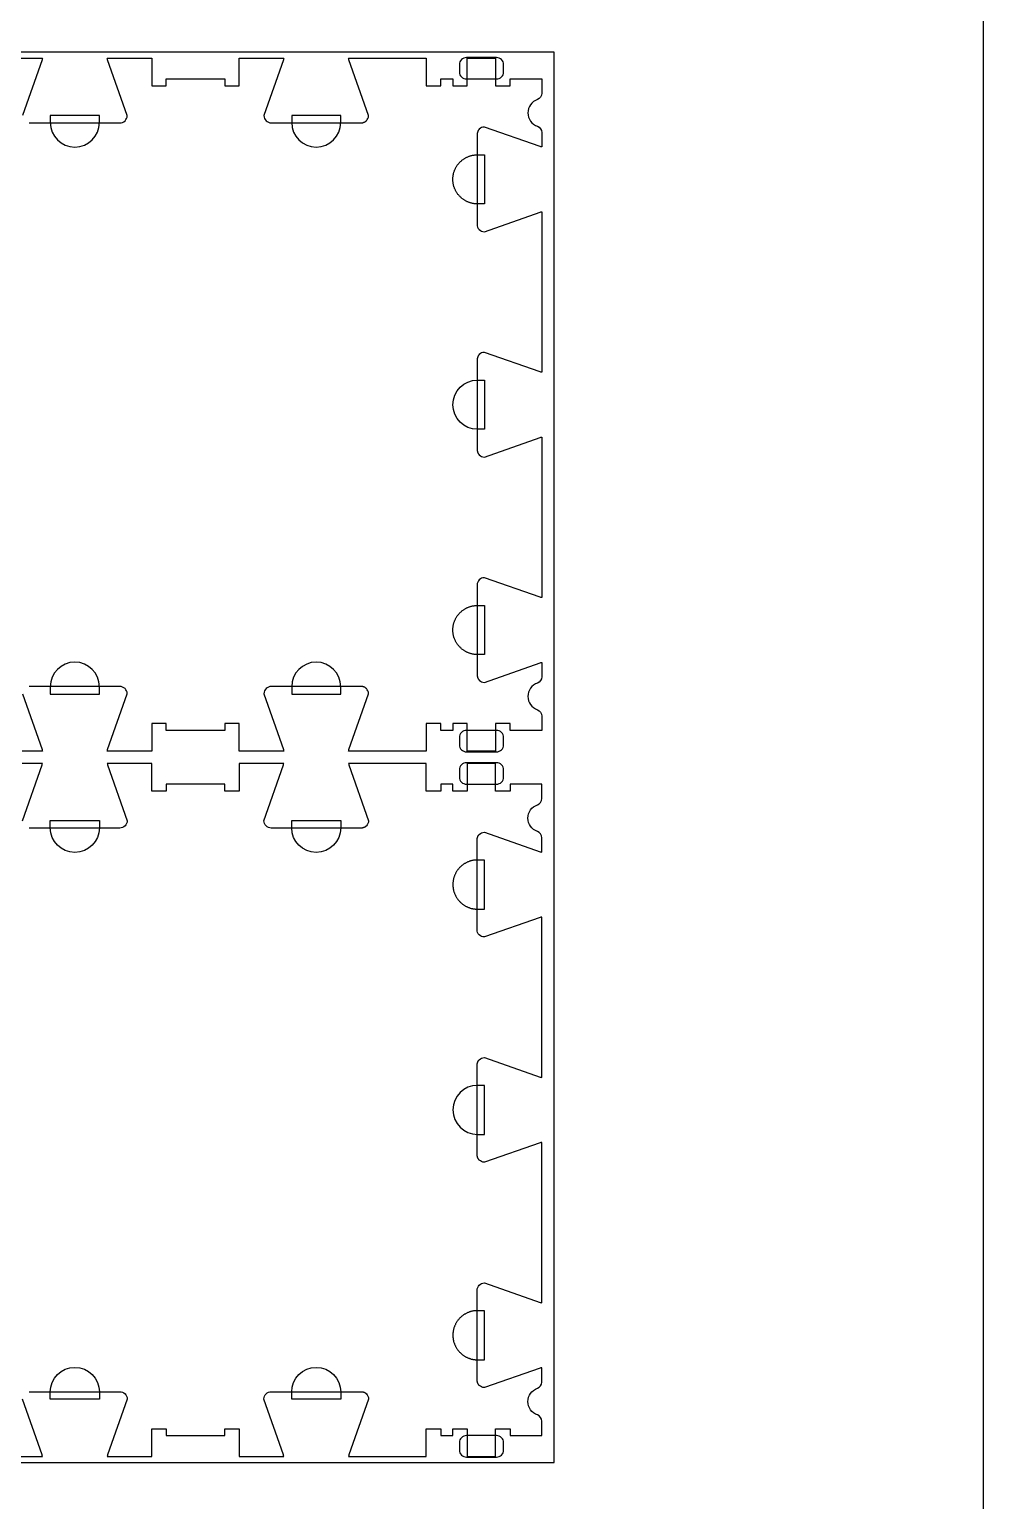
# Model space of a CAD drawing. Extents: x -7518 to -4335, y -27186 to -19593.
# Drawn here: x -5161 to -4335, y -21550 to -20277 of the extents above; entities that cross this region are included whole.
import ezdxf

# ---------------------------------------------------------------- set-up
doc = ezdxf.new("R2010")
doc.units = 0
for name, color, linetype in [('0_SHEET_SPRUCEPLY_2440X122', 1, 'CONTINUOUS'), ('4_ANYTOOL_CUTTHROUGH_OUTSI', 5, 'CONTINUOUS'), ('5_ANYTOOL_HALF_MILL_9MM_IN', 3, 'CONTINUOUS'), ('DONOTCUT', 18, 'CONTINUOUS')]:
    doc.layers.add(name, color=color, linetype=linetype)

msp = doc.modelspace()

# ---------------------------------------------------------------- linework, layer by layer
at = {"layer": '0_SHEET_SPRUCEPLY_2440X122'}
msp.add_lwpolyline([(-7146.3, -20296.7), (-7146.3, -21516.7), (-4706.3, -21516.7), (-4706.3, -20296.7)], close=True, dxfattribs=at)
at = {"layer": '4_ANYTOOL_CUTTHROUGH_OUTSI', "color": 5}
for points in [[(-5216.5, -20302), (-5149.3, -20302), (-5149.3, -20302, -0.061485), (-5149.5, -20303.4), (-5166.4, -20351.6)], [(-5160.6, -20357.9), (-5160.5, -20358), (-5160.3, -20358), (-5160.2, -20358), (-5082.2, -20358, 0.414214), (-5075.9, -20351.7), (-5075.9, -20351.7), (-5075.9, -20351.6), (-5092.8, -20303.4), (-5092.8, -20303.4, -0.061485), (-5093.1, -20302), (-5054.5, -20302), (-5054.5, -20326), (-5042, -20326), (-5042, -20320), (-4991.5, -20320), (-4991.5, -20326), (-4979, -20326), (-4979, -20302), (-4940.4, -20302), (-4940.4, -20302, -0.061485), (-4940.6, -20303.4), (-4957.5, -20351.6), (-4957.5, -20351.7), (-4957.5, -20351.7), (-4957.5, -20351.7, 0.414214), (-4951.3, -20358), (-4873.3, -20358), (-4873.1, -20358), (-4873, -20358), (-4872.8, -20357.9), (-4872.7, -20357.9), (-4872.5, -20357.9), (-4872.4, -20357.9), (-4872.2, -20357.9), (-4872.1, -20357.8), (-4871.9, -20357.8), (-4871.8, -20357.8), (-4871.6, -20357.7), (-4871.5, -20357.7), (-4871.3, -20357.7), (-4871.2, -20357.6), (-4871, -20357.5), (-4870.9, -20357.5), (-4870.7, -20357.4), (-4870.6, -20357.4), (-4870.4, -20357.3), (-4870.3, -20357.2), (-4870.2, -20357.1), (-4870, -20357.1), (-4869.9, -20357), (-4869.8, -20356.9), (-4869.7, -20356.8), (-4869.5, -20356.7), (-4869.4, -20356.6), (-4869.3, -20356.5), (-4869.2, -20356.4), (-4869.1, -20356.3), (-4869, -20356.2), (-4868.8, -20356.1, 0.198912), (-4867, -20351.7), (-4867, -20351.7), (-4867, -20351.6), (-4883.9, -20303.4), (-4883.9, -20303.4, -0.061485), (-4884.2, -20302), (-4817, -20302), (-4817, -20326), (-4804.5, -20326), (-4804.5, -20320), (-4794, -20320), (-4794, -20326), (-4781.5, -20326), (-4781.5, -20302), (-4757, -20302), (-4757, -20326), (-4744.5, -20326), (-4744.5, -20320), (-4717, -20320), (-4717, -20332.4), (-4717, -20332.4, -0.317837), (-4720.8, -20337.8, 0.707107), (-4720.8, -20360.9, -0.317837), (-4717, -20366.3), (-4717, -20378.7, -0.061485), (-4718.4, -20378.5), (-4766.6, -20361.6), (-4766.7, -20361.6), (-4766.7, -20361.6), (-4766.7, -20361.6, 0.198912), (-4771.1, -20363.4), (-4771.2, -20363.5), (-4771.3, -20363.6), (-4771.4, -20363.7), (-4771.5, -20363.8), (-4771.6, -20364), (-4771.7, -20364.1), (-4771.8, -20364.2), (-4771.9, -20364.3), (-4772, -20364.5), (-4772.1, -20364.6), (-4772.2, -20364.7), (-4772.2, -20364.9), (-4772.3, -20365), (-4772.4, -20365.1), (-4772.4, -20365.3), (-4772.5, -20365.4), (-4772.5, -20365.6), (-4772.6, -20365.7), (-4772.7, -20365.9), (-4772.7, -20366), (-4772.7, -20366.2), (-4772.8, -20366.3), (-4772.8, -20366.5), (-4772.8, -20366.6), (-4772.9, -20366.8), (-4772.9, -20366.9), (-4772.9, -20367.1), (-4772.9, -20367.2), (-4773, -20367.4), (-4773, -20367.5), (-4773, -20367.7), (-4773, -20367.8), (-4773, -20445.8, 0.414214), (-4766.7, -20452.1), (-4766.7, -20452.1), (-4766.6, -20452.1), (-4718.4, -20435.2), (-4718.4, -20435.2, -0.061485), (-4717, -20434.9), (-4717, -20573.6, -0.061485), (-4718.4, -20573.4), (-4766.6, -20556.5), (-4766.7, -20556.5), (-4766.7, -20556.5), (-4766.7, -20556.5, 0.198912), (-4771.1, -20558.3), (-4771.2, -20558.4), (-4771.3, -20558.5), (-4771.4, -20558.6), (-4771.5, -20558.7), (-4771.6, -20558.9), (-4771.7, -20559), (-4771.8, -20559.1), (-4771.9, -20559.2), (-4772, -20559.4), (-4772.1, -20559.5), (-4772.2, -20559.6), (-4772.2, -20559.8), (-4772.3, -20559.9), (-4772.4, -20560), (-4772.4, -20560.2), (-4772.5, -20560.3), (-4772.5, -20560.5), (-4772.6, -20560.6), (-4772.7, -20560.8), (-4772.7, -20560.9), (-4772.7, -20561.1), (-4772.8, -20561.2), (-4772.8, -20561.4), (-4772.8, -20561.5), (-4772.9, -20561.7), (-4772.9, -20561.8), (-4772.9, -20562), (-4772.9, -20562.1), (-4773, -20562.3), (-4773, -20562.4), (-4773, -20562.6), (-4773, -20562.7), (-4773, -20640.7), (-4773, -20640.9), (-4773, -20641), (-4773, -20641.2), (-4772.9, -20641.3), (-4772.9, -20641.5), (-4772.9, -20641.6), (-4772.9, -20641.8), (-4772.8, -20641.9), (-4772.8, -20642.1), (-4772.8, -20642.2), (-4772.7, -20642.4), (-4772.7, -20642.5), (-4772.7, -20642.7), (-4772.6, -20642.8), (-4772.5, -20643), (-4772.5, -20643.1), (-4772.4, -20643.2), (-4772.4, -20643.4), (-4772.3, -20643.5), (-4772.2, -20643.7), (-4772.2, -20643.8), (-4772.1, -20643.9), (-4772, -20644.1), (-4771.9, -20644.2), (-4771.8, -20644.3), (-4771.7, -20644.4), (-4771.6, -20644.6), (-4771.5, -20644.7), (-4771.4, -20644.8), (-4771.3, -20644.9), (-4771.2, -20645), (-4771.1, -20645.1, 0.198912), (-4766.7, -20647), (-4766.7, -20647), (-4766.6, -20647), (-4718.4, -20630.1), (-4718.4, -20630.1, -0.061485), (-4717, -20629.8), (-4717, -20768.5, -0.061485), (-4718.4, -20768.3), (-4766.6, -20751.4), (-4766.7, -20751.4), (-4766.7, -20751.4), (-4766.7, -20751.4, 0.414214), (-4773, -20757.6), (-4773, -20835.6), (-4773, -20835.8), (-4773, -20835.9), (-4773, -20836.1), (-4772.9, -20836.2), (-4772.9, -20836.4), (-4772.9, -20836.5), (-4772.9, -20836.7), (-4772.8, -20836.8), (-4772.8, -20837), (-4772.8, -20837.1), (-4772.7, -20837.3), (-4772.7, -20837.4), (-4772.7, -20837.6), (-4772.6, -20837.7), (-4772.5, -20837.9), (-4772.5, -20838), (-4772.4, -20838.1), (-4772.4, -20838.3), (-4772.3, -20838.4), (-4772.2, -20838.6), (-4772.2, -20838.7), (-4772.1, -20838.8), (-4772, -20839), (-4771.9, -20839.1), (-4771.8, -20839.2), (-4771.7, -20839.3), (-4771.6, -20839.5), (-4771.5, -20839.6), (-4771.4, -20839.7), (-4771.3, -20839.8), (-4771.2, -20839.9), (-4771.1, -20840, 0.198912), (-4766.7, -20841.9), (-4766.7, -20841.9), (-4766.6, -20841.9), (-4718.4, -20825), (-4718.4, -20825, -0.061485), (-4717, -20824.7), (-4717, -20837.1, -0.317837), (-4720.8, -20842.5, 0.707107), (-4720.8, -20865.6, -0.317837), (-4717, -20871.1), (-4717, -20883.5), (-4744.5, -20883.5), (-4744.5, -20877.5), (-4757, -20877.5), (-4757, -20901.5), (-4781.5, -20901.5), (-4781.5, -20877.5), (-4794, -20877.5), (-4794, -20883.5), (-4804.5, -20883.5), (-4804.5, -20877.5), (-4817, -20877.5), (-4817, -20901.5), (-4884.2, -20901.5), (-4884.2, -20901.5, -0.061485), (-4883.9, -20900.1), (-4867, -20851.8), (-4867, -20851.8), (-4867, -20851.7), (-4867, -20851.7, 0.198912), (-4868.8, -20847.3), (-4869, -20847.2), (-4869.1, -20847.1), (-4869.2, -20847), (-4869.3, -20846.9), (-4869.4, -20846.8), (-4869.5, -20846.7), (-4869.7, -20846.6), (-4869.8, -20846.5), (-4869.9, -20846.4), (-4870, -20846.4), (-4870.2, -20846.3), (-4870.3, -20846.2), (-4870.4, -20846.1), (-4870.6, -20846.1), (-4870.7, -20846), (-4870.9, -20845.9), (-4871, -20845.9), (-4871.2, -20845.8), (-4871.3, -20845.8), (-4871.5, -20845.7), (-4871.6, -20845.7), (-4871.8, -20845.6), (-4871.9, -20845.6), (-4872.1, -20845.6), (-4872.2, -20845.6), (-4872.4, -20845.5), (-4872.5, -20845.5), (-4872.7, -20845.5), (-4872.8, -20845.5), (-4873, -20845.5), (-4873.1, -20845.5), (-4873.3, -20845.5), (-4951.3, -20845.5, 0.414214), (-4957.5, -20851.7), (-4957.5, -20851.8), (-4957.5, -20851.8), (-4940.6, -20900.1), (-4940.6, -20900.1, -0.061485), (-4940.4, -20901.5), (-4979, -20901.5), (-4979, -20877.5), (-4991.5, -20877.5), (-4991.5, -20883.5), (-5042, -20883.5), (-5042, -20877.5), (-5054.5, -20877.5), (-5054.5, -20901.5), (-5093.1, -20901.5), (-5093.1, -20901.5, -0.061485), (-5092.8, -20900.1), (-5075.9, -20851.8), (-5075.9, -20851.8), (-5075.9, -20851.7), (-5075.9, -20851.7, 0.414214), (-5082.2, -20845.5), (-5160.2, -20845.5), (-5160.3, -20845.5), (-5160.5, -20845.5), (-5160.6, -20845.5)], [(-5166.4, -20851.8), (-5149.5, -20900.1), (-5149.5, -20900.1, -0.061485), (-5149.3, -20901.5), (-5166.7, -20901.5)], [(-5166.4, -20961.6), (-5149.5, -20913.4), (-5149.5, -20913.4, 0.061485), (-5149.3, -20912), (-5166.7, -20912)], [(-5160.6, -21455.5), (-5160.5, -21455.5), (-5160.3, -21455.5), (-5160.2, -21455.5), (-5082.2, -21455.5, -0.414214), (-5075.9, -21461.7), (-5075.9, -21461.8), (-5075.9, -21461.8), (-5092.8, -21510.1), (-5092.8, -21510.1, 0.061485), (-5093.1, -21511.5), (-5054.5, -21511.5), (-5054.5, -21487.5), (-5042, -21487.5), (-5042, -21493.5), (-4991.5, -21493.5), (-4991.5, -21487.5), (-4979, -21487.5), (-4979, -21511.5), (-4940.4, -21511.5), (-4940.4, -21511.5, 0.061485), (-4940.6, -21510.1), (-4957.5, -21461.8), (-4957.5, -21461.8), (-4957.5, -21461.7), (-4957.5, -21461.7, -0.414214), (-4951.3, -21455.5), (-4873.3, -21455.5), (-4873.1, -21455.5), (-4873, -21455.5), (-4872.8, -21455.5), (-4872.7, -21455.5), (-4872.5, -21455.5), (-4872.4, -21455.5), (-4872.2, -21455.6), (-4872.1, -21455.6), (-4871.9, -21455.6), (-4871.8, -21455.6), (-4871.6, -21455.7), (-4871.5, -21455.7), (-4871.3, -21455.8), (-4871.2, -21455.8), (-4871, -21455.9), (-4870.9, -21455.9), (-4870.7, -21456), (-4870.6, -21456.1), (-4870.4, -21456.1), (-4870.3, -21456.2), (-4870.2, -21456.3), (-4870, -21456.4), (-4869.9, -21456.4), (-4869.8, -21456.5), (-4869.7, -21456.6), (-4869.5, -21456.7), (-4869.4, -21456.8), (-4869.3, -21456.9), (-4869.2, -21457), (-4869.1, -21457.1), (-4869, -21457.2), (-4868.8, -21457.3, -0.198912), (-4867, -21461.7), (-4867, -21461.8), (-4867, -21461.8), (-4883.9, -21510.1), (-4883.9, -21510.1, 0.061485), (-4884.2, -21511.5), (-4817, -21511.5), (-4817, -21487.5), (-4804.5, -21487.5), (-4804.5, -21493.5), (-4794, -21493.5), (-4794, -21487.5), (-4781.5, -21487.5), (-4781.5, -21511.5), (-4757, -21511.5), (-4757, -21487.5), (-4744.5, -21487.5), (-4744.5, -21493.5), (-4717, -21493.5), (-4717, -21481.1), (-4717, -21481.1, 0.317837), (-4720.8, -21475.6, -0.707107), (-4720.8, -21452.5, 0.317837), (-4717, -21447.1), (-4717, -21434.7, 0.061485), (-4718.4, -21435), (-4766.6, -21451.9), (-4766.7, -21451.9), (-4766.7, -21451.9), (-4766.7, -21451.9, -0.198912), (-4771.1, -21450), (-4771.2, -21449.9), (-4771.3, -21449.8), (-4771.4, -21449.7), (-4771.5, -21449.6), (-4771.6, -21449.5), (-4771.7, -21449.3), (-4771.8, -21449.2), (-4771.9, -21449.1), (-4772, -21449), (-4772.1, -21448.8), (-4772.2, -21448.7), (-4772.2, -21448.6), (-4772.3, -21448.4), (-4772.4, -21448.3), (-4772.4, -21448.1), (-4772.5, -21448), (-4772.5, -21447.9), (-4772.6, -21447.7), (-4772.7, -21447.6), (-4772.7, -21447.4), (-4772.7, -21447.3), (-4772.8, -21447.1), (-4772.8, -21447), (-4772.8, -21446.8), (-4772.9, -21446.7), (-4772.9, -21446.5), (-4772.9, -21446.4), (-4772.9, -21446.2), (-4773, -21446.1), (-4773, -21445.9), (-4773, -21445.8), (-4773, -21445.6), (-4773, -21367.6, -0.414214), (-4766.7, -21361.4), (-4766.7, -21361.4), (-4766.6, -21361.4), (-4718.4, -21378.3), (-4718.4, -21378.3, 0.061485), (-4717, -21378.5), (-4717, -21239.8, 0.061485), (-4718.4, -21240.1), (-4766.6, -21257), (-4766.7, -21257), (-4766.7, -21257), (-4766.7, -21257, -0.198912), (-4771.1, -21255.1), (-4771.2, -21255), (-4771.3, -21254.9), (-4771.4, -21254.8), (-4771.5, -21254.7), (-4771.6, -21254.6), (-4771.7, -21254.4), (-4771.8, -21254.3), (-4771.9, -21254.2), (-4772, -21254.1), (-4772.1, -21253.9), (-4772.2, -21253.8), (-4772.2, -21253.7), (-4772.3, -21253.5), (-4772.4, -21253.4), (-4772.4, -21253.2), (-4772.5, -21253.1), (-4772.5, -21253), (-4772.6, -21252.8), (-4772.7, -21252.7), (-4772.7, -21252.5), (-4772.7, -21252.4), (-4772.8, -21252.2), (-4772.8, -21252.1), (-4772.8, -21251.9), (-4772.9, -21251.8), (-4772.9, -21251.6), (-4772.9, -21251.5), (-4772.9, -21251.3), (-4773, -21251.2), (-4773, -21251), (-4773, -21250.9), (-4773, -21250.7), (-4773, -21172.7), (-4773, -21172.6), (-4773, -21172.4), (-4773, -21172.3), (-4772.9, -21172.1), (-4772.9, -21172), (-4772.9, -21171.8), (-4772.9, -21171.7), (-4772.8, -21171.5), (-4772.8, -21171.4), (-4772.8, -21171.2), (-4772.7, -21171.1), (-4772.7, -21170.9), (-4772.7, -21170.8), (-4772.6, -21170.6), (-4772.5, -21170.5), (-4772.5, -21170.3), (-4772.4, -21170.2), (-4772.4, -21170), (-4772.3, -21169.9), (-4772.2, -21169.8), (-4772.2, -21169.6), (-4772.1, -21169.5), (-4772, -21169.4), (-4771.9, -21169.2), (-4771.8, -21169.1), (-4771.7, -21169), (-4771.6, -21168.9), (-4771.5, -21168.7), (-4771.4, -21168.6), (-4771.3, -21168.5), (-4771.2, -21168.4), (-4771.1, -21168.3, -0.198912), (-4766.7, -21166.5), (-4766.7, -21166.5), (-4766.6, -21166.5), (-4718.4, -21183.4), (-4718.4, -21183.4, 0.061485), (-4717, -21183.6), (-4717, -21044.9, 0.061485), (-4718.4, -21045.2), (-4766.6, -21062.1), (-4766.7, -21062.1), (-4766.7, -21062.1), (-4766.7, -21062.1, -0.414214), (-4773, -21055.8), (-4773, -20977.8), (-4773, -20977.7), (-4773, -20977.5), (-4773, -20977.4), (-4772.9, -20977.2), (-4772.9, -20977.1), (-4772.9, -20976.9), (-4772.9, -20976.8), (-4772.8, -20976.6), (-4772.8, -20976.5), (-4772.8, -20976.3), (-4772.7, -20976.2), (-4772.7, -20976), (-4772.7, -20975.9), (-4772.6, -20975.7), (-4772.5, -20975.6), (-4772.5, -20975.4), (-4772.4, -20975.3), (-4772.4, -20975.1), (-4772.3, -20975), (-4772.2, -20974.9), (-4772.2, -20974.7), (-4772.1, -20974.6), (-4772, -20974.5), (-4771.9, -20974.3), (-4771.8, -20974.2), (-4771.7, -20974.1), (-4771.6, -20974), (-4771.5, -20973.8), (-4771.4, -20973.7), (-4771.3, -20973.6), (-4771.2, -20973.5), (-4771.1, -20973.4, -0.198912), (-4766.7, -20971.6), (-4766.7, -20971.6), (-4766.6, -20971.6), (-4718.4, -20988.5), (-4718.4, -20988.5, 0.061485), (-4717, -20988.7), (-4717, -20976.3, 0.317837), (-4720.8, -20970.9, -0.707107), (-4720.8, -20947.8, 0.317837), (-4717, -20942.4), (-4717, -20930), (-4744.5, -20930), (-4744.5, -20936), (-4757, -20936), (-4757, -20912), (-4781.5, -20912), (-4781.5, -20936), (-4794, -20936), (-4794, -20930), (-4804.5, -20930), (-4804.5, -20936), (-4817, -20936), (-4817, -20912), (-4884.2, -20912), (-4884.2, -20912, 0.061485), (-4883.9, -20913.4), (-4867, -20961.6), (-4867, -20961.7), (-4867, -20961.7), (-4867, -20961.7, -0.198912), (-4868.8, -20966.1), (-4869, -20966.2), (-4869.1, -20966.3), (-4869.2, -20966.4), (-4869.3, -20966.5), (-4869.4, -20966.6), (-4869.5, -20966.7), (-4869.7, -20966.8), (-4869.8, -20966.9), (-4869.9, -20967), (-4870, -20967.1), (-4870.2, -20967.1), (-4870.3, -20967.2), (-4870.4, -20967.3), (-4870.6, -20967.4), (-4870.7, -20967.4), (-4870.9, -20967.5), (-4871, -20967.5), (-4871.2, -20967.6), (-4871.3, -20967.7), (-4871.5, -20967.7), (-4871.6, -20967.7), (-4871.8, -20967.8), (-4871.9, -20967.8), (-4872.1, -20967.8), (-4872.2, -20967.9), (-4872.4, -20967.9), (-4872.5, -20967.9), (-4872.7, -20967.9), (-4872.8, -20967.9), (-4873, -20968), (-4873.1, -20968), (-4873.3, -20968), (-4951.3, -20968, -0.414214), (-4957.5, -20961.7), (-4957.5, -20961.7), (-4957.5, -20961.6), (-4940.6, -20913.4), (-4940.6, -20913.4, 0.061485), (-4940.4, -20912), (-4979, -20912), (-4979, -20936), (-4991.5, -20936), (-4991.5, -20930), (-5042, -20930), (-5042, -20936), (-5054.5, -20936), (-5054.5, -20912), (-5093.1, -20912), (-5093.1, -20912, 0.061485), (-5092.8, -20913.4), (-5075.9, -20961.6), (-5075.9, -20961.7), (-5075.9, -20961.7), (-5075.9, -20961.7, -0.414214), (-5082.2, -20968), (-5160.2, -20968), (-5160.3, -20968), (-5160.5, -20968), (-5160.6, -20967.9)], [(-5216.5, -21511.5), (-5149.3, -21511.5), (-5149.3, -21511.5, 0.061485), (-5149.5, -21510.1), (-5166.4, -21461.8)]]:
    msp.add_lwpolyline(points, format="xyb", dxfattribs=at)
at = {"layer": '5_ANYTOOL_HALF_MILL_9MM_IN', "color": 3}
for points in [[(-4782.3, -20301.5, 0.414214), (-4788.3, -20307.5), (-4788.3, -20314, 0.414214), (-4782.3, -20320), (-4756.1, -20320, 0.414214), (-4750.1, -20314), (-4750.1, -20307.5, 0.414214), (-4756.1, -20301.5)], [(-5142.4, -20357.7, 1), (-5099.9, -20357.7), (-5099.9, -20357.5), (-5099.9, -20351.5), (-5142.4, -20351.5), (-5142.4, -20357.5), (-5142.4, -20357.7)], [(-4933.5, -20357.7, 1), (-4891, -20357.7), (-4891, -20357.5), (-4891, -20351.5), (-4933.5, -20351.5), (-4933.5, -20357.5), (-4933.5, -20357.7)], [(-4772.7, -20623, -1), (-4772.7, -20580.5), (-4772.5, -20580.5), (-4766.5, -20580.5), (-4766.5, -20623), (-4772.5, -20623), (-4772.7, -20623)], [(-5099.9, -20845.7, 1), (-5142.4, -20845.7), (-5142.4, -20846), (-5142.4, -20852), (-5099.9, -20852), (-5099.9, -20846), (-5099.9, -20845.7)], [(-4891, -20845.7, 1), (-4933.5, -20845.7), (-4933.5, -20846), (-4933.5, -20852), (-4891, -20852), (-4891, -20846), (-4891, -20845.7)], [(-4782.3, -20883.5, 0.414214), (-4788.3, -20889.5), (-4788.3, -20896, 0.414214), (-4782.3, -20902), (-4756.1, -20902, 0.414214), (-4750.1, -20896), (-4750.1, -20889.5, 0.414214), (-4756.1, -20883.5)], [(-4782.3, -20911.5, 0.414214), (-4788.3, -20917.5), (-4788.3, -20924, 0.414214), (-4782.3, -20930), (-4756.1, -20930, 0.414214), (-4750.1, -20924), (-4750.1, -20917.5, 0.414214), (-4756.1, -20911.5)], [(-5099.9, -20967.7, -1), (-5142.4, -20967.7), (-5142.4, -20967.5), (-5142.4, -20961.5), (-5099.9, -20961.5), (-5099.9, -20967.5), (-5099.9, -20967.7)], [(-4891, -20967.7, -1), (-4933.5, -20967.7), (-4933.5, -20967.5), (-4933.5, -20961.5), (-4891, -20961.5), (-4891, -20967.5), (-4891, -20967.7)], [(-4772.7, -21190.5, 1), (-4772.7, -21233), (-4772.5, -21233), (-4766.5, -21233), (-4766.5, -21190.5), (-4772.5, -21190.5), (-4772.7, -21190.5)], [(-5142.4, -21455.7, -1), (-5099.9, -21455.7), (-5099.9, -21456), (-5099.9, -21462), (-5142.4, -21462), (-5142.4, -21456), (-5142.4, -21455.7)], [(-4933.5, -21455.7, -1), (-4891, -21455.7), (-4891, -21456), (-4891, -21462), (-4933.5, -21462), (-4933.5, -21456), (-4933.5, -21455.7)], [(-4782.3, -21493.5, 0.414214), (-4788.3, -21499.5), (-4788.3, -21506, 0.414214), (-4782.3, -21512), (-4756.1, -21512, 0.414214), (-4750.1, -21506), (-4750.1, -21499.5, 0.414214), (-4756.1, -21493.5)]]:
    msp.add_lwpolyline(points, format="xyb", close=True, dxfattribs=at)
for points in [[(-4772.7, -20428.1), (-4773.2, -20428.1), (-4773.7, -20428), (-4774.1, -20428), (-4774.6, -20428), (-4775.1, -20427.9), (-4775.6, -20427.9), (-4776.1, -20427.8), (-4776.6, -20427.7), (-4777.1, -20427.6), (-4777.6, -20427.5), (-4778.1, -20427.4), (-4778.6, -20427.2), (-4779.1, -20427.1), (-4779.6, -20426.9), (-4780, -20426.8), (-4780.5, -20426.6), (-4781, -20426.4), (-4781.5, -20426.2), (-4782, -20425.9), (-4782.5, -20425.7), (-4783, -20425.4), (-4783.4, -20425.2), (-4783.9, -20424.9), (-4784.3, -20424.6), (-4784.8, -20424.3), (-4785.2, -20424), (-4785.7, -20423.7), (-4786.1, -20423.3), (-4786.5, -20423), (-4786.9, -20422.6), (-4787.3, -20422.2), (-4787.7, -20421.8), (-4788.1, -20421.4), (-4788.5, -20421), (-4788.9, -20420.6), (-4789.2, -20420.2), (-4789.6, -20419.8), (-4789.9, -20419.3), (-4790.2, -20418.9), (-4790.5, -20418.4), (-4790.8, -20418), (-4791.1, -20417.5), (-4791.3, -20417), (-4791.6, -20416.6), (-4791.8, -20416.1), (-4792.1, -20415.6), (-4792.3, -20415.1), (-4792.5, -20414.6), (-4792.7, -20414.1), (-4792.8, -20413.7), (-4793, -20413.2), (-4793.1, -20412.7), (-4793.3, -20412.2), (-4793.4, -20411.7), (-4793.5, -20411.2), (-4793.6, -20410.7), (-4793.7, -20410.2), (-4793.8, -20409.7), (-4793.8, -20409.2), (-4793.9, -20408.7), (-4793.9, -20408.2), (-4793.9, -20407.8), (-4794, -20407.3), (-4794, -20406.8), (-4794, -20406.3), (-4793.9, -20405.9), (-4793.9, -20405.4), (-4793.9, -20404.9), (-4793.8, -20404.4), (-4793.8, -20403.9), (-4793.7, -20403.4), (-4793.6, -20402.9), (-4793.5, -20402.5), (-4793.4, -20402), (-4793.3, -20401.5), (-4793.1, -20401), (-4793, -20400.5), (-4792.8, -20400), (-4792.7, -20399.5), (-4792.5, -20399), (-4792.3, -20398.5), (-4792.1, -20398), (-4791.8, -20397.5), (-4791.6, -20397.1), (-4791.3, -20396.6), (-4791.1, -20396.1), (-4790.8, -20395.6), (-4790.5, -20395.2), (-4790.2, -20394.7), (-4789.9, -20394.3), (-4789.6, -20393.9), (-4789.2, -20393.4), (-4788.9, -20393), (-4788.5, -20392.6), (-4788.1, -20392.2), (-4787.7, -20391.8), (-4787.3, -20391.4), (-4786.9, -20391), (-4786.5, -20390.7), (-4786.1, -20390.3), (-4785.7, -20390), (-4785.2, -20389.6), (-4784.8, -20389.3), (-4784.3, -20389), (-4783.9, -20388.7), (-4783.4, -20388.5), (-4783, -20388.2), (-4782.5, -20387.9), (-4782, -20387.7), (-4781.5, -20387.5), (-4781, -20387.3), (-4780.5, -20387.1), (-4780, -20386.9), (-4779.6, -20386.7), (-4779.1, -20386.5), (-4778.6, -20386.4), (-4778.1, -20386.2), (-4777.6, -20386.1), (-4777.1, -20386), (-4776.6, -20385.9), (-4776.1, -20385.8), (-4775.6, -20385.8), (-4775.1, -20385.7), (-4774.6, -20385.7), (-4774.1, -20385.6), (-4773.7, -20385.6), (-4773.2, -20385.6), (-4772.7, -20385.6), (-4772.5, -20385.6), (-4766.5, -20385.6), (-4766.5, -20428.1), (-4772.5, -20428.1), (-4772.7, -20428.1)], [(-4772.7, -20817.9), (-4773.2, -20817.9), (-4773.7, -20817.8), (-4774.1, -20817.8), (-4774.6, -20817.8), (-4775.1, -20817.7), (-4775.6, -20817.7), (-4776.1, -20817.6), (-4776.6, -20817.5), (-4777.1, -20817.4), (-4777.6, -20817.3), (-4778.1, -20817.2), (-4778.6, -20817), (-4779.1, -20816.9), (-4779.6, -20816.7), (-4780, -20816.6), (-4780.5, -20816.4), (-4781, -20816.2), (-4781.5, -20816), (-4782, -20815.7), (-4782.5, -20815.5), (-4783, -20815.2), (-4783.4, -20815), (-4783.9, -20814.7), (-4784.3, -20814.4), (-4784.8, -20814.1), (-4785.2, -20813.8), (-4785.7, -20813.5), (-4786.1, -20813.1), (-4786.5, -20812.8), (-4786.9, -20812.4), (-4787.3, -20812), (-4787.7, -20811.6), (-4788.1, -20811.2), (-4788.5, -20810.8), (-4788.9, -20810.4), (-4789.2, -20810), (-4789.6, -20809.6), (-4789.9, -20809.1), (-4790.2, -20808.7), (-4790.5, -20808.2), (-4790.8, -20807.8), (-4791.1, -20807.3), (-4791.3, -20806.8), (-4791.6, -20806.4), (-4791.8, -20805.9), (-4792.1, -20805.4), (-4792.3, -20804.9), (-4792.5, -20804.4), (-4792.7, -20803.9), (-4792.8, -20803.5), (-4793, -20803), (-4793.1, -20802.5), (-4793.3, -20802), (-4793.4, -20801.5), (-4793.5, -20801), (-4793.6, -20800.5), (-4793.7, -20800), (-4793.8, -20799.5), (-4793.8, -20799), (-4793.9, -20798.5), (-4793.9, -20798), (-4793.9, -20797.6), (-4794, -20797.1), (-4794, -20796.6), (-4794, -20796.1), (-4793.9, -20795.7), (-4793.9, -20795.2), (-4793.9, -20794.7), (-4793.8, -20794.2), (-4793.8, -20793.7), (-4793.7, -20793.2), (-4793.6, -20792.7), (-4793.5, -20792.3), (-4793.4, -20791.8), (-4793.3, -20791.3), (-4793.1, -20790.8), (-4793, -20790.3), (-4792.8, -20789.8), (-4792.7, -20789.3), (-4792.5, -20788.8), (-4792.3, -20788.3), (-4792.1, -20787.8), (-4791.8, -20787.3), (-4791.6, -20786.9), (-4791.3, -20786.4), (-4791.1, -20785.9), (-4790.8, -20785.4), (-4790.5, -20785), (-4790.2, -20784.5), (-4789.9, -20784.1), (-4789.6, -20783.7), (-4789.2, -20783.2), (-4788.9, -20782.8), (-4788.5, -20782.4), (-4788.1, -20782), (-4787.7, -20781.6), (-4787.3, -20781.2), (-4786.9, -20780.8), (-4786.5, -20780.5), (-4786.1, -20780.1), (-4785.7, -20779.8), (-4785.2, -20779.4), (-4784.8, -20779.1), (-4784.3, -20778.8), (-4783.9, -20778.5), (-4783.4, -20778.3), (-4783, -20778), (-4782.5, -20777.7), (-4782, -20777.5), (-4781.5, -20777.3), (-4781, -20777.1), (-4780.5, -20776.9), (-4780, -20776.7), (-4779.6, -20776.5), (-4779.1, -20776.3), (-4778.6, -20776.2), (-4778.1, -20776), (-4777.6, -20775.9), (-4777.1, -20775.8), (-4776.6, -20775.7), (-4776.1, -20775.6), (-4775.6, -20775.6), (-4775.1, -20775.5), (-4774.6, -20775.5), (-4774.1, -20775.4), (-4773.7, -20775.4), (-4773.2, -20775.4), (-4772.7, -20775.4), (-4772.5, -20775.4), (-4766.5, -20775.4), (-4766.5, -20817.9), (-4772.5, -20817.9), (-4772.7, -20817.9)], [(-4772.7, -20995.6), (-4773.2, -20995.6), (-4773.7, -20995.6), (-4774.1, -20995.6), (-4774.6, -20995.7), (-4775.1, -20995.7), (-4775.6, -20995.8), (-4776.1, -20995.8), (-4776.6, -20995.9), (-4777.1, -20996), (-4777.6, -20996.1), (-4778.1, -20996.2), (-4778.6, -20996.4), (-4779.1, -20996.5), (-4779.6, -20996.7), (-4780, -20996.9), (-4780.5, -20997.1), (-4781, -20997.3), (-4781.5, -20997.5), (-4782, -20997.7), (-4782.5, -20997.9), (-4783, -20998.2), (-4783.4, -20998.5), (-4783.9, -20998.7), (-4784.3, -20999), (-4784.8, -20999.3), (-4785.2, -20999.6), (-4785.7, -21000), (-4786.1, -21000.3), (-4786.5, -21000.7), (-4786.9, -21001), (-4787.3, -21001.4), (-4787.7, -21001.8), (-4788.1, -21002.2), (-4788.5, -21002.6), (-4788.9, -21003), (-4789.2, -21003.4), (-4789.6, -21003.9), (-4789.9, -21004.3), (-4790.2, -21004.7), (-4790.5, -21005.2), (-4790.8, -21005.6), (-4791.1, -21006.1), (-4791.3, -21006.6), (-4791.6, -21007.1), (-4791.8, -21007.5), (-4792.1, -21008), (-4792.3, -21008.5), (-4792.5, -21009), (-4792.7, -21009.5), (-4792.8, -21010), (-4793, -21010.5), (-4793.1, -21011), (-4793.3, -21011.5), (-4793.4, -21012), (-4793.5, -21012.5), (-4793.6, -21012.9), (-4793.7, -21013.4), (-4793.8, -21013.9), (-4793.8, -21014.4), (-4793.9, -21014.9), (-4793.9, -21015.4), (-4793.9, -21015.9), (-4794, -21016.3), (-4794, -21016.8), (-4794, -21017.3), (-4793.9, -21017.8), (-4793.9, -21018.2), (-4793.9, -21018.7), (-4793.8, -21019.2), (-4793.8, -21019.7), (-4793.7, -21020.2), (-4793.6, -21020.7), (-4793.5, -21021.2), (-4793.4, -21021.7), (-4793.3, -21022.2), (-4793.1, -21022.7), (-4793, -21023.2), (-4792.8, -21023.7), (-4792.7, -21024.1), (-4792.5, -21024.6), (-4792.3, -21025.1), (-4792.1, -21025.6), (-4791.8, -21026.1), (-4791.6, -21026.6), (-4791.3, -21027), (-4791.1, -21027.5), (-4790.8, -21028), (-4790.5, -21028.4), (-4790.2, -21028.9), (-4789.9, -21029.3), (-4789.6, -21029.8), (-4789.2, -21030.2), (-4788.9, -21030.6), (-4788.5, -21031), (-4788.1, -21031.4), (-4787.7, -21031.8), (-4787.3, -21032.2), (-4786.9, -21032.6), (-4786.5, -21033), (-4786.1, -21033.3), (-4785.7, -21033.7), (-4785.2, -21034), (-4784.8, -21034.3), (-4784.3, -21034.6), (-4783.9, -21034.9), (-4783.4, -21035.2), (-4783, -21035.4), (-4782.5, -21035.7), (-4782, -21035.9), (-4781.5, -21036.2), (-4781, -21036.4), (-4780.5, -21036.6), (-4780, -21036.8), (-4779.6, -21036.9), (-4779.1, -21037.1), (-4778.6, -21037.2), (-4778.1, -21037.4), (-4777.6, -21037.5), (-4777.1, -21037.6), (-4776.6, -21037.7), (-4776.1, -21037.8), (-4775.6, -21037.9), (-4775.1, -21037.9), (-4774.6, -21038), (-4774.1, -21038), (-4773.7, -21038), (-4773.2, -21038.1), (-4772.7, -21038.1), (-4772.5, -21038.1), (-4766.5, -21038.1), (-4766.5, -20995.6), (-4772.5, -20995.6), (-4772.7, -20995.6)], [(-4772.7, -21385.4), (-4773.2, -21385.4), (-4773.7, -21385.4), (-4774.1, -21385.4), (-4774.6, -21385.5), (-4775.1, -21385.5), (-4775.6, -21385.6), (-4776.1, -21385.6), (-4776.6, -21385.7), (-4777.1, -21385.8), (-4777.6, -21385.9), (-4778.1, -21386), (-4778.6, -21386.2), (-4779.1, -21386.3), (-4779.6, -21386.5), (-4780, -21386.7), (-4780.5, -21386.9), (-4781, -21387.1), (-4781.5, -21387.3), (-4782, -21387.5), (-4782.5, -21387.7), (-4783, -21388), (-4783.4, -21388.3), (-4783.9, -21388.5), (-4784.3, -21388.8), (-4784.8, -21389.1), (-4785.2, -21389.4), (-4785.7, -21389.8), (-4786.1, -21390.1), (-4786.5, -21390.5), (-4786.9, -21390.8), (-4787.3, -21391.2), (-4787.7, -21391.6), (-4788.1, -21392), (-4788.5, -21392.4), (-4788.9, -21392.8), (-4789.2, -21393.2), (-4789.6, -21393.7), (-4789.9, -21394.1), (-4790.2, -21394.5), (-4790.5, -21395), (-4790.8, -21395.4), (-4791.1, -21395.9), (-4791.3, -21396.4), (-4791.6, -21396.9), (-4791.8, -21397.3), (-4792.1, -21397.8), (-4792.3, -21398.3), (-4792.5, -21398.8), (-4792.7, -21399.3), (-4792.8, -21399.8), (-4793, -21400.3), (-4793.1, -21400.8), (-4793.3, -21401.3), (-4793.4, -21401.8), (-4793.5, -21402.3), (-4793.6, -21402.7), (-4793.7, -21403.2), (-4793.8, -21403.7), (-4793.8, -21404.2), (-4793.9, -21404.7), (-4793.9, -21405.2), (-4793.9, -21405.7), (-4794, -21406.1), (-4794, -21406.6), (-4794, -21407.1), (-4793.9, -21407.6), (-4793.9, -21408), (-4793.9, -21408.5), (-4793.8, -21409), (-4793.8, -21409.5), (-4793.7, -21410), (-4793.6, -21410.5), (-4793.5, -21411), (-4793.4, -21411.5), (-4793.3, -21412), (-4793.1, -21412.5), (-4793, -21413), (-4792.8, -21413.5), (-4792.7, -21413.9), (-4792.5, -21414.4), (-4792.3, -21414.9), (-4792.1, -21415.4), (-4791.8, -21415.9), (-4791.6, -21416.4), (-4791.3, -21416.8), (-4791.1, -21417.3), (-4790.8, -21417.8), (-4790.5, -21418.2), (-4790.2, -21418.7), (-4789.9, -21419.1), (-4789.6, -21419.6), (-4789.2, -21420), (-4788.9, -21420.4), (-4788.5, -21420.8), (-4788.1, -21421.2), (-4787.7, -21421.6), (-4787.3, -21422), (-4786.9, -21422.4), (-4786.5, -21422.8), (-4786.1, -21423.1), (-4785.7, -21423.5), (-4785.2, -21423.8), (-4784.8, -21424.1), (-4784.3, -21424.4), (-4783.9, -21424.7), (-4783.4, -21425), (-4783, -21425.2), (-4782.5, -21425.5), (-4782, -21425.7), (-4781.5, -21426), (-4781, -21426.2), (-4780.5, -21426.4), (-4780, -21426.6), (-4779.6, -21426.7), (-4779.1, -21426.9), (-4778.6, -21427), (-4778.1, -21427.2), (-4777.6, -21427.3), (-4777.1, -21427.4), (-4776.6, -21427.5), (-4776.1, -21427.6), (-4775.6, -21427.7), (-4775.1, -21427.7), (-4774.6, -21427.8), (-4774.1, -21427.8), (-4773.7, -21427.8), (-4773.2, -21427.9), (-4772.7, -21427.9), (-4772.5, -21427.9), (-4766.5, -21427.9), (-4766.5, -21385.4), (-4772.5, -21385.4), (-4772.7, -21385.4)]]:
    msp.add_lwpolyline(points, close=True, dxfattribs=at)
at = {"layer": 'DONOTCUT'}
msp.add_lwpolyline([(-7518, -27186.1), (-4334.6, -27186.1), (-4334.6, -19592.7), (-7518, -19592.7)], close=True, dxfattribs=at)

doc.saveas('drawing.dxf')
